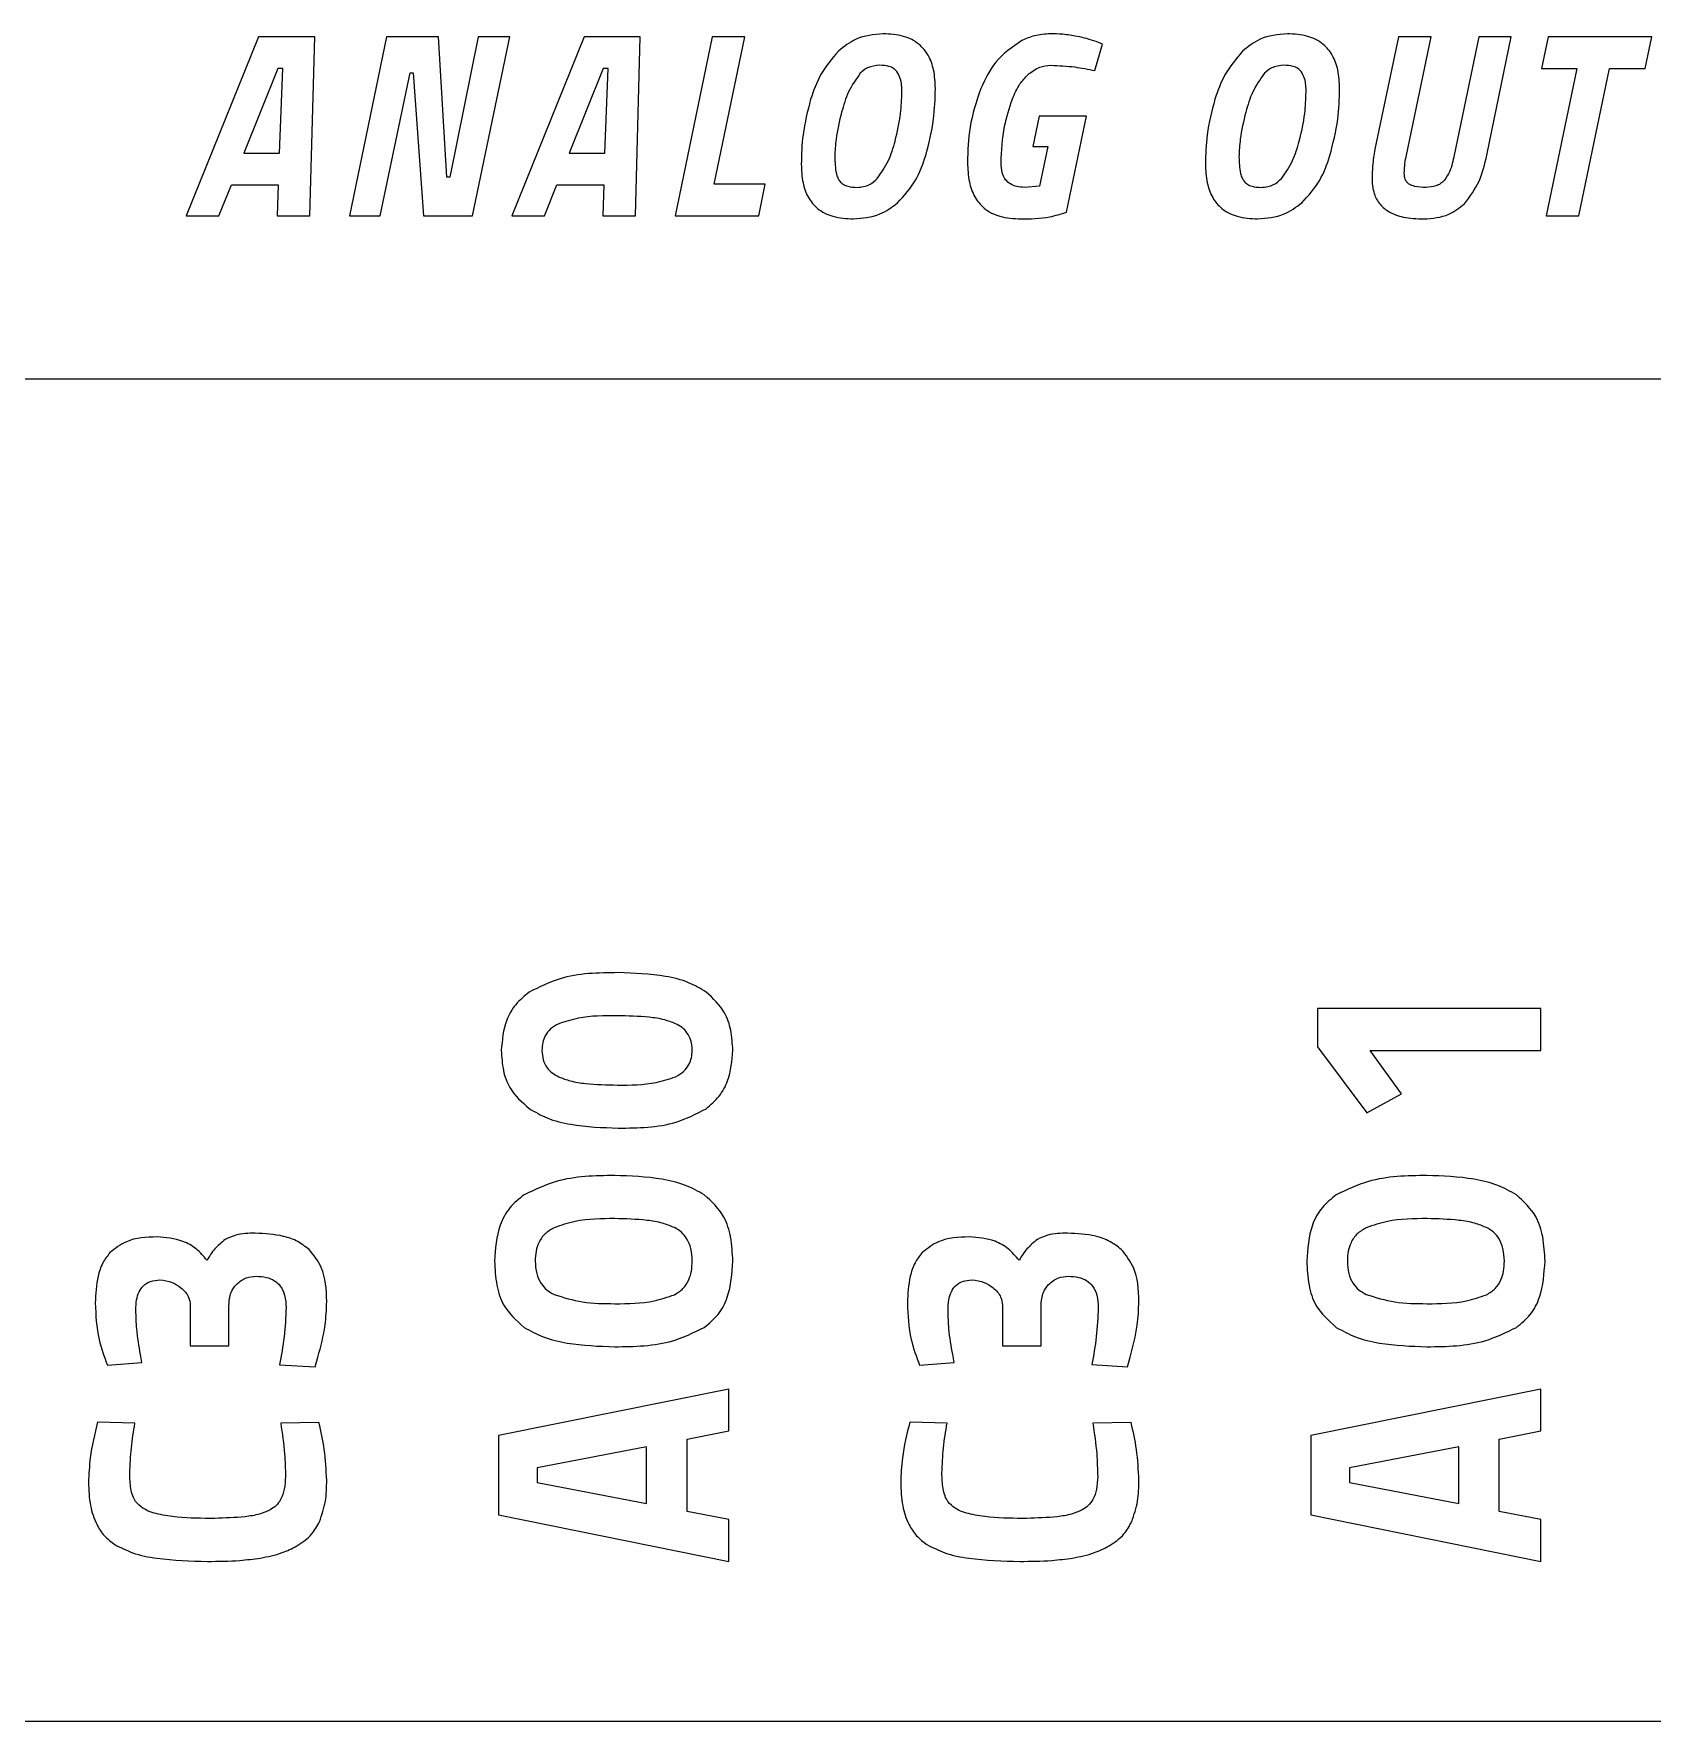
# Model space of a CAD drawing. Header units: millimetres. Extents: x 32696 to 36207, y 16706 to 17911.
# Drawn here: x 34759.03 to 34794.91, y 17439.39 to 17476.81 of the extents above; entities that cross this region are included whole.
import ezdxf

# ---------------------------------------------------------------- set-up
doc = ezdxf.new("R2010")
doc.units = ezdxf.units.MM
doc.header["$LTSCALE"] = 0.1
doc.layers.get('0').update_dxf_attribs({"lineweight": 20})

# ---------------------------------------------------------------- blocks, each defined once
blk = doc.blocks.new('CLP-XP352')
at = {"lineweight": 9}
for p, q in [((35027.572, 17364.622), (35026.893, 17362.943)), ((35028.099, 17364.622), (35027.572, 17364.622)), ((35028.053, 17362.943), (35028.099, 17364.622)), ((35028.773, 17364.622), (35028.425, 17362.943)), ((35029.258, 17364.622), (35028.773, 17364.622)), ((35029.338, 17363.306), (35029.258, 17364.622)), ((35029.633, 17364.622), (35029.365, 17363.306)), ((35029.58, 17362.943), (35029.928, 17364.622)), ((35029.928, 17364.622), (35029.633, 17364.622)), ((35030.626, 17364.622), (35029.948, 17362.943)), ((35031.153, 17364.622), (35030.626, 17364.622)), ((35031.107, 17362.943), (35031.153, 17364.622)), ((35031.827, 17364.622), (35031.479, 17362.943)), ((35032.133, 17364.622), (35031.827, 17364.622)), ((35031.847, 17363.24), (35032.133, 17364.622)), ((35035.418, 17364.306), (35035.489, 17364.553)), ((35035.489, 17364.553), (35035.429, 17364.578)), ((35038.266, 17364.622), (35038.046, 17363.568)), ((35038.572, 17364.622), (35038.266, 17364.622)), ((35038.341, 17363.514), (35038.572, 17364.622)), ((35039.019, 17364.622), (35038.789, 17363.514)), ((35039.325, 17364.622), (35039.019, 17364.622)), ((35039.095, 17363.514), (35039.325, 17364.622)), ((35039.671, 17364.622), (35039.609, 17364.326)), ((35040.642, 17364.622), (35039.671, 17364.622)), ((35040.58, 17364.326), (35040.642, 17364.622)), ((35027.751, 17364.326), (35027.432, 17363.531)), ((35027.798, 17364.326), (35027.751, 17364.326)), ((35027.767, 17363.531), (35027.798, 17364.326)), ((35030.805, 17364.326), (35030.486, 17363.531)), ((35030.852, 17364.326), (35030.805, 17364.326)), ((35030.821, 17363.531), (35030.852, 17364.326)), ((35039.609, 17364.326), (35039.939, 17364.326)), ((35039.939, 17364.326), (35039.653, 17362.943)), ((35039.959, 17362.943), (35040.245, 17364.326)), ((35040.245, 17364.326), (35040.58, 17364.326)), ((35028.713, 17362.943), (35028.995, 17364.284)), ((35028.995, 17364.284), (35029.021, 17364.284)), ((35029.021, 17364.284), (35029.119, 17362.943)), ((35034.895, 17363.877), (35034.835, 17363.595)), ((35035.34, 17363.877), (35034.895, 17363.877)), ((35035.152, 17362.978), (35035.34, 17363.877)), ((35027.432, 17363.531), (35027.767, 17363.531)), ((35030.486, 17363.531), (35030.821, 17363.531)), ((35034.835, 17363.595), (35034.977, 17363.595)), ((35034.977, 17363.595), (35034.899, 17363.222)), ((35027.199, 17362.943), (35027.317, 17363.235)), ((35027.317, 17363.235), (35027.756, 17363.235)), ((35027.756, 17363.235), (35027.747, 17362.943)), ((35029.365, 17363.306), (35029.338, 17363.306)), ((35030.253, 17362.943), (35030.371, 17363.235)), ((35030.371, 17363.235), (35030.81, 17363.235)), ((35030.81, 17363.235), (35030.801, 17362.943)), ((35032.324, 17363.24), (35031.847, 17363.24)), ((35032.264, 17362.943), (35032.324, 17363.24)), ((35034.899, 17363.222), (35034.759, 17363.21)), ((35026.893, 17362.943), (35027.199, 17362.943)), ((35027.747, 17362.943), (35028.053, 17362.943)), ((35028.425, 17362.943), (35028.713, 17362.943)), ((35029.119, 17362.943), (35029.58, 17362.943)), ((35029.948, 17362.943), (35030.253, 17362.943)), ((35030.801, 17362.943), (35031.107, 17362.943)), ((35031.479, 17362.943), (35032.264, 17362.943)), ((35039.653, 17362.943), (35039.959, 17362.943)), ((35017.594, 17361.414), (35054.284, 17361.414)), ((35039.603, 17355.504), (35037.507, 17355.504)), ((35037.507, 17355.504), (35037.507, 17355.145)), ((35039.603, 17355.11), (35039.603, 17355.504)), ((35037.507, 17355.145), (35037.968, 17354.523)), ((35038.295, 17354.703), (35038.002, 17355.11)), ((35038.002, 17355.11), (35039.603, 17355.11)), ((35037.968, 17354.523), (35038.295, 17354.703)), ((35026.931, 17352.716), (35026.931, 17352.337)), ((35027.293, 17352.337), (35027.293, 17352.716)), ((35034.551, 17352.716), (35034.551, 17352.337)), ((35034.913, 17352.337), (35034.913, 17352.716)), ((35026.931, 17352.337), (35027.293, 17352.337)), ((35034.551, 17352.337), (35034.913, 17352.337)), ((35026.153, 17352.155), (35026.477, 17352.18)), ((35026.477, 17352.18), (35026.464, 17352.255)), ((35027.769, 17352.16), (35028.103, 17352.141)), ((35028.103, 17352.141), (35028.128, 17352.232)), ((35033.773, 17352.155), (35034.097, 17352.181)), ((35034.097, 17352.181), (35034.084, 17352.255)), ((35035.389, 17352.161), (35035.723, 17352.141)), ((35035.723, 17352.141), (35035.748, 17352.232)), ((35031.983, 17351.932), (35029.824, 17351.496)), ((35031.983, 17351.539), (35031.983, 17351.932)), ((35039.603, 17351.932), (35037.444, 17351.496)), ((35039.603, 17351.539), (35039.603, 17351.932)), ((35026.411, 17351.61), (35026.061, 17351.622)), ((35028.138, 17351.619), (35027.779, 17351.61)), ((35029.824, 17351.496), (35029.824, 17350.75)), ((35031.592, 17351.462), (35031.983, 17351.539)), ((35034.031, 17351.611), (35033.681, 17351.622)), ((35035.758, 17351.619), (35035.399, 17351.611)), ((35037.444, 17351.496), (35037.444, 17350.75)), ((35039.212, 17351.462), (35039.603, 17351.539)), ((35031.211, 17351.388), (35030.186, 17351.191)), ((35031.211, 17350.858), (35031.211, 17351.388)), ((35031.592, 17350.784), (35031.592, 17351.462)), ((35038.831, 17351.388), (35037.806, 17351.191)), ((35038.831, 17350.858), (35038.831, 17351.388)), ((35039.212, 17350.784), (35039.212, 17351.462)), ((35030.186, 17351.191), (35030.186, 17351.055)), ((35037.806, 17351.191), (35037.806, 17351.055)), ((35030.186, 17351.055), (35031.211, 17350.858)), ((35037.806, 17351.055), (35038.831, 17350.858)), ((35029.824, 17350.75), (35031.983, 17350.314)), ((35031.983, 17350.707), (35031.592, 17350.784)), ((35031.983, 17350.314), (35031.983, 17350.707)), ((35037.444, 17350.75), (35039.603, 17350.314)), ((35039.603, 17350.707), (35039.212, 17350.784)), ((35039.603, 17350.314), (35039.603, 17350.707)), ((35018.594, 17348.814), (35055.284, 17348.814))]:
    blk.add_line(p, q, dxfattribs=at)
for points, knots in [([(35033.432, 17364.652), (35033.343, 17364.644), (35033.186, 17364.629), (35033.064, 17364.531), (35033.011, 17364.488)], [0, 0, 0, 0, 0.5654531, 1, 1, 1, 1]), ([(35033.922, 17364.138), (35033.919, 17364.197), (35033.914, 17364.304), (35033.863, 17364.45), (35033.767, 17364.567), (35033.616, 17364.642), (35033.497, 17364.648), (35033.432, 17364.652)], [0, 0, 0, 0, 0.215377, 0.396918, 0.561128, 0.761501, 1, 1, 1, 1]), ([(35035.001, 17364.652), (35034.95, 17364.648), (35034.857, 17364.642), (35034.771, 17364.605), (35034.733, 17364.588)], [0, 0, 0, 0, 0.5481164, 1, 1, 1, 1]), ([(35035.251, 17364.627), (35035.206, 17364.635), (35035.124, 17364.65), (35035.039, 17364.651), (35035.001, 17364.652)], [0, 0, 0, 0, 0.542802, 1, 1, 1, 1]), ([(35037.224, 17364.652), (35037.135, 17364.644), (35036.978, 17364.629), (35036.856, 17364.531), (35036.803, 17364.488)], [0, 0, 0, 0, 0.5654531, 1, 1, 1, 1]), ([(35037.714, 17364.138), (35037.711, 17364.197), (35037.707, 17364.304), (35037.655, 17364.45), (35037.56, 17364.567), (35037.408, 17364.642), (35037.289, 17364.648), (35037.224, 17364.652)], [0, 0, 0, 0, 0.2153768, 0.3969175, 0.5611277, 0.7615012, 1, 1, 1, 1]), ([(35033.011, 17364.488), (35032.95, 17364.417), (35032.836, 17364.282), (35032.778, 17364.116), (35032.751, 17364.037)], [0, 0, 0, 0, 0.528747, 1, 1, 1, 1]), ([(35034.733, 17364.588), (35034.644, 17364.527), (35034.474, 17364.411), (35034.388, 17364.226), (35034.347, 17364.138)], [0, 0, 0, 0, 0.52644, 1, 1, 1, 1]), ([(35035.429, 17364.578), (35035.4, 17364.588), (35035.342, 17364.608), (35035.282, 17364.621), (35035.251, 17364.627)], [0, 0, 0, 0, 0.491386, 1, 1, 1, 1]), ([(35036.803, 17364.488), (35036.743, 17364.417), (35036.628, 17364.282), (35036.571, 17364.116), (35036.544, 17364.037)], [0, 0, 0, 0, 0.528747, 1, 1, 1, 1]), ([(35033.399, 17364.356), (35033.359, 17364.352), (35033.289, 17364.347), (35033.238, 17364.301), (35033.217, 17364.282)], [0, 0, 0, 0, 0.577654, 1, 1, 1, 1]), ([(35033.56, 17364.298), (35033.55, 17364.308), (35033.529, 17364.329), (35033.473, 17364.352), (35033.428, 17364.354), (35033.399, 17364.356)], [0, 0, 0, 0, 0.237408, 0.498343, 1, 1, 1, 1]), ([(35034.789, 17364.268), (35034.825, 17364.296), (35034.889, 17364.346), (35034.969, 17364.353), (35035.003, 17364.356)], [0, 0, 0, 0, 0.567655, 1, 1, 1, 1]), ([(35035.003, 17364.356), (35035.079, 17364.353), (35035.218, 17364.347), (35035.355, 17364.319), (35035.418, 17364.306)], [0, 0, 0, 0, 0.5420876, 1, 1, 1, 1]), ([(35037.191, 17364.356), (35037.151, 17364.352), (35037.082, 17364.347), (35037.031, 17364.301), (35037.009, 17364.282)], [0, 0, 0, 0, 0.577654, 1, 1, 1, 1]), ([(35037.353, 17364.298), (35037.343, 17364.308), (35037.322, 17364.329), (35037.266, 17364.352), (35037.221, 17364.354), (35037.191, 17364.356)], [0, 0, 0, 0, 0.237408, 0.498343, 1, 1, 1, 1]), ([(35033.217, 17364.282), (35033.177, 17364.225), (35033.097, 17364.113), (35033.06, 17363.981), (35033.042, 17363.915)], [0, 0, 0, 0, 0.5040062, 1, 1, 1, 1]), ([(35033.607, 17364.104), (35033.606, 17364.148), (35033.606, 17364.217), (35033.572, 17364.276), (35033.56, 17364.298)], [0, 0, 0, 0, 0.636266, 1, 1, 1, 1]), ([(35034.644, 17364.04), (35034.665, 17364.089), (35034.7, 17364.173), (35034.763, 17364.24), (35034.789, 17364.268)], [0, 0, 0, 0, 0.578567, 1, 1, 1, 1]), ([(35037.009, 17364.282), (35036.969, 17364.225), (35036.889, 17364.113), (35036.852, 17363.981), (35036.834, 17363.915)], [0, 0, 0, 0, 0.504006, 1, 1, 1, 1]), ([(35037.399, 17364.104), (35037.399, 17364.148), (35037.398, 17364.217), (35037.365, 17364.276), (35037.353, 17364.298)], [0, 0, 0, 0, 0.636266, 1, 1, 1, 1]), ([(35032.751, 17364.037), (35032.723, 17363.927), (35032.671, 17363.727), (35032.665, 17363.52), (35032.663, 17363.427)], [0, 0, 0, 0, 0.550154, 1, 1, 1, 1]), ([(35033.544, 17363.645), (35033.564, 17363.731), (35033.6, 17363.882), (35033.605, 17364.037), (35033.607, 17364.104)], [0, 0, 0, 0, 0.569488, 1, 1, 1, 1]), ([(35033.831, 17363.508), (35033.86, 17363.621), (35033.913, 17363.828), (35033.919, 17364.042), (35033.922, 17364.138)], [0, 0, 0, 0, 0.547165, 1, 1, 1, 1]), ([(35034.347, 17364.138), (35034.307, 17364.018), (35034.232, 17363.792), (35034.226, 17363.554), (35034.223, 17363.442)], [0, 0, 0, 0, 0.531678, 1, 1, 1, 1]), ([(35034.538, 17363.44), (35034.543, 17363.555), (35034.553, 17363.76), (35034.616, 17363.955), (35034.644, 17364.04)], [0, 0, 0, 0, 0.5647998, 1, 1, 1, 1]), ([(35036.544, 17364.037), (35036.515, 17363.927), (35036.463, 17363.727), (35036.458, 17363.52), (35036.455, 17363.427)], [0, 0, 0, 0, 0.550154, 1, 1, 1, 1]), ([(35037.336, 17363.645), (35037.356, 17363.731), (35037.392, 17363.882), (35037.397, 17364.037), (35037.399, 17364.104)], [0, 0, 0, 0, 0.5694878, 1, 1, 1, 1]), ([(35037.623, 17363.508), (35037.652, 17363.621), (35037.706, 17363.828), (35037.711, 17364.042), (35037.714, 17364.138)], [0, 0, 0, 0, 0.547165, 1, 1, 1, 1]), ([(35033.042, 17363.915), (35033.021, 17363.831), (35032.987, 17363.694), (35032.98, 17363.553), (35032.977, 17363.498)], [0, 0, 0, 0, 0.607932, 1, 1, 1, 1]), ([(35036.834, 17363.915), (35036.813, 17363.831), (35036.78, 17363.694), (35036.772, 17363.553), (35036.77, 17363.498)], [0, 0, 0, 0, 0.607932, 1, 1, 1, 1]), ([(35033.376, 17363.294), (35033.414, 17363.348), (35033.49, 17363.456), (35033.526, 17363.582), (35033.544, 17363.645)], [0, 0, 0, 0, 0.503318, 1, 1, 1, 1]), ([(35037.169, 17363.294), (35037.207, 17363.348), (35037.282, 17363.456), (35037.318, 17363.582), (35037.336, 17363.645)], [0, 0, 0, 0, 0.5033182, 1, 1, 1, 1]), ([(35038.046, 17363.568), (35038.037, 17363.516), (35038.021, 17363.425), (35038.019, 17363.333), (35038.018, 17363.294)], [0, 0, 0, 0, 0.5777, 1, 1, 1, 1]), ([(35032.663, 17363.427), (35032.665, 17363.369), (35032.67, 17363.261), (35032.721, 17363.115), (35032.817, 17362.999), (35032.968, 17362.924), (35033.088, 17362.917), (35033.153, 17362.914)], [0, 0, 0, 0, 0.215344, 0.396871, 0.561084, 0.761475, 1, 1, 1, 1]), ([(35032.977, 17363.498), (35032.979, 17363.445), (35032.981, 17363.377), (35033.003, 17363.301), (35033.018, 17363.278), (35033.025, 17363.268)], [0, 0, 0, 0, 0.661361, 0.847683, 1, 1, 1, 1]), ([(35033.566, 17363.064), (35033.628, 17363.132), (35033.746, 17363.262), (35033.803, 17363.428), (35033.831, 17363.508)], [0, 0, 0, 0, 0.521748, 1, 1, 1, 1]), ([(35034.223, 17363.442), (35034.226, 17363.382), (35034.23, 17363.271), (35034.283, 17363.121), (35034.38, 17363.001), (35034.534, 17362.924), (35034.656, 17362.917), (35034.722, 17362.914)], [0, 0, 0, 0, 0.216454, 0.398686, 0.5630239, 0.7627578, 1, 1, 1, 1]), ([(35034.759, 17363.21), (35034.734, 17363.211), (35034.687, 17363.213), (35034.624, 17363.238), (35034.574, 17363.283), (35034.542, 17363.354), (35034.539, 17363.409), (35034.538, 17363.44)], [0, 0, 0, 0, 0.206879, 0.382986, 0.546278, 0.751742, 1, 1, 1, 1]), ([(35036.455, 17363.427), (35036.458, 17363.369), (35036.462, 17363.261), (35036.514, 17363.115), (35036.609, 17362.999), (35036.761, 17362.924), (35036.88, 17362.917), (35036.945, 17362.914)], [0, 0, 0, 0, 0.215344, 0.396871, 0.561084, 0.761475, 1, 1, 1, 1]), ([(35036.77, 17363.498), (35036.771, 17363.445), (35036.773, 17363.377), (35036.796, 17363.301), (35036.811, 17363.278), (35036.817, 17363.268)], [0, 0, 0, 0, 0.661361, 0.847683, 1, 1, 1, 1]), ([(35037.358, 17363.064), (35037.42, 17363.132), (35037.539, 17363.262), (35037.596, 17363.428), (35037.623, 17363.508)], [0, 0, 0, 0, 0.521748, 1, 1, 1, 1]), ([(35038.321, 17363.345), (35038.322, 17363.375), (35038.325, 17363.432), (35038.336, 17363.487), (35038.341, 17363.514)], [0, 0, 0, 0, 0.530038, 1, 1, 1, 1]), ([(35038.789, 17363.514), (35038.778, 17363.46), (35038.761, 17363.376), (35038.715, 17363.304), (35038.698, 17363.278)], [0, 0, 0, 0, 0.640304, 1, 1, 1, 1]), ([(35038.885, 17363.056), (35038.936, 17363.124), (35039.039, 17363.262), (35039.076, 17363.43), (35039.095, 17363.514)], [0, 0, 0, 0, 0.498983, 1, 1, 1, 1]), ([(35033.025, 17363.268), (35033.035, 17363.258), (35033.056, 17363.237), (35033.112, 17363.214), (35033.157, 17363.212), (35033.187, 17363.21)], [0, 0, 0, 0, 0.239428, 0.501145, 1, 1, 1, 1]), ([(35033.187, 17363.21), (35033.228, 17363.214), (35033.3, 17363.222), (35033.353, 17363.272), (35033.376, 17363.294)], [0, 0, 0, 0, 0.558826, 1, 1, 1, 1]), ([(35036.817, 17363.268), (35036.827, 17363.258), (35036.849, 17363.237), (35036.905, 17363.214), (35036.95, 17363.212), (35036.979, 17363.21)], [0, 0, 0, 0, 0.2394276, 0.5011452, 1, 1, 1, 1]), ([(35036.979, 17363.21), (35037.02, 17363.214), (35037.092, 17363.222), (35037.145, 17363.272), (35037.169, 17363.294)], [0, 0, 0, 0, 0.558826, 1, 1, 1, 1]), ([(35038.018, 17363.294), (35038.02, 17363.25), (35038.025, 17363.169), (35038.079, 17363.058), (35038.176, 17362.973), (35038.323, 17362.921), (35038.437, 17362.916), (35038.501, 17362.914)], [0, 0, 0, 0, 0.185462, 0.348349, 0.510112, 0.728386, 1, 1, 1, 1]), ([(35038.367, 17363.24), (35038.359, 17363.246), (35038.343, 17363.259), (35038.324, 17363.295), (35038.322, 17363.325), (35038.321, 17363.345)], [0, 0, 0, 0, 0.2502429, 0.5112742, 1, 1, 1, 1]), ([(35038.526, 17363.21), (35038.49, 17363.21), (35038.435, 17363.21), (35038.384, 17363.232), (35038.367, 17363.24)], [0, 0, 0, 0, 0.651625, 1, 1, 1, 1]), ([(35038.698, 17363.278), (35038.686, 17363.266), (35038.663, 17363.243), (35038.604, 17363.215), (35038.557, 17363.212), (35038.526, 17363.21)], [0, 0, 0, 0, 0.258421, 0.524481, 1, 1, 1, 1]), ([(35033.153, 17362.914), (35033.238, 17362.921), (35033.39, 17362.935), (35033.513, 17363.025), (35033.566, 17363.064)], [0, 0, 0, 0, 0.563373, 1, 1, 1, 1]), ([(35036.945, 17362.914), (35037.031, 17362.921), (35037.183, 17362.935), (35037.305, 17363.025), (35037.358, 17363.064)], [0, 0, 0, 0, 0.563373, 1, 1, 1, 1]), ([(35038.501, 17362.914), (35038.584, 17362.92), (35038.727, 17362.93), (35038.838, 17363.019), (35038.885, 17363.056)], [0, 0, 0, 0, 0.58026, 1, 1, 1, 1]), ([(35034.722, 17362.914), (35034.813, 17362.915), (35034.96, 17362.917), (35035.1, 17362.961), (35035.152, 17362.978)], [0, 0, 0, 0, 0.625539, 1, 1, 1, 1]), ([(35030.946, 17355.84), (35030.759, 17355.838), (35030.465, 17355.835), (35030.205, 17355.704), (35030.109, 17355.656)], [0, 0, 0, 0, 0.634411, 1, 1, 1, 1]), ([(35031.772, 17355.658), (35031.718, 17355.689), (35031.599, 17355.76), (35031.318, 17355.827), (35031.094, 17355.835), (35030.946, 17355.84)], [0, 0, 0, 0, 0.21843, 0.480404, 1, 1, 1, 1]), ([(35030.109, 17355.656), (35030.065, 17355.62), (35029.977, 17355.547), (35029.87, 17355.361), (35029.857, 17355.207), (35029.849, 17355.11)], [0, 0, 0, 0, 0.273086, 0.540326, 1, 1, 1, 1]), ([(35032.021, 17355.11), (35032.017, 17355.174), (35032.011, 17355.295), (35031.942, 17355.497), (35031.836, 17355.597), (35031.772, 17355.658)], [0, 0, 0, 0, 0.306715, 0.582458, 1, 1, 1, 1]), ([(35030.387, 17355.361), (35030.361, 17355.346), (35030.31, 17355.318), (35030.26, 17355.253), (35030.234, 17355.183), (35030.231, 17355.136), (35030.23, 17355.112)], [0, 0, 0, 0, 0.289377, 0.5547521, 0.7675507, 1, 1, 1, 1]), ([(35030.937, 17355.435), (35030.813, 17355.436), (35030.626, 17355.436), (35030.448, 17355.38), (35030.387, 17355.361)], [0, 0, 0, 0, 0.657618, 1, 1, 1, 1]), ([(35031.484, 17355.361), (35031.449, 17355.374), (35031.369, 17355.404), (35031.184, 17355.43), (35031.036, 17355.433), (35030.937, 17355.435)], [0, 0, 0, 0, 0.200587, 0.460973, 1, 1, 1, 1]), ([(35031.64, 17355.113), (35031.638, 17355.144), (35031.634, 17355.202), (35031.597, 17355.274), (35031.546, 17355.328), (35031.505, 17355.35), (35031.484, 17355.361)], [0, 0, 0, 0, 0.291442, 0.557377, 0.769382, 1, 1, 1, 1]), ([(35029.849, 17355.11), (35029.853, 17355.047), (35029.859, 17354.926), (35029.932, 17354.724), (35030.042, 17354.625), (35030.109, 17354.565)], [0, 0, 0, 0, 0.302607, 0.576892, 1, 1, 1, 1]), ([(35030.23, 17355.112), (35030.232, 17355.081), (35030.236, 17355.023), (35030.273, 17354.949), (35030.326, 17354.895), (35030.367, 17354.873), (35030.389, 17354.861)], [0, 0, 0, 0, 0.290076, 0.555669, 0.768214, 1, 1, 1, 1]), ([(35031.484, 17354.862), (35031.511, 17354.878), (35031.561, 17354.907), (35031.61, 17354.972), (35031.636, 17355.043), (35031.639, 17355.089), (35031.64, 17355.113)], [0, 0, 0, 0, 0.289854, 0.555927, 0.768657, 1, 1, 1, 1]), ([(35031.772, 17354.563), (35031.814, 17354.6), (35031.899, 17354.673), (35032.001, 17354.86), (35032.013, 17355.013), (35032.021, 17355.11)], [0, 0, 0, 0, 0.268365, 0.534951, 1, 1, 1, 1]), ([(35030.389, 17354.861), (35030.424, 17354.848), (35030.505, 17354.817), (35030.69, 17354.791), (35030.838, 17354.788), (35030.938, 17354.785)], [0, 0, 0, 0, 0.202847, 0.463702, 1, 1, 1, 1]), ([(35030.938, 17354.785), (35031.061, 17354.785), (35031.247, 17354.784), (35031.424, 17354.843), (35031.484, 17354.862)], [0, 0, 0, 0, 0.657466, 1, 1, 1, 1]), ([(35030.109, 17354.565), (35030.165, 17354.533), (35030.287, 17354.462), (35030.572, 17354.394), (35030.797, 17354.386), (35030.946, 17354.381)], [0, 0, 0, 0, 0.221512, 0.484403, 1, 1, 1, 1]), ([(35030.946, 17354.381), (35031.132, 17354.382), (35031.422, 17354.385), (35031.679, 17354.516), (35031.772, 17354.563)], [0, 0, 0, 0, 0.638429, 1, 1, 1, 1]), ([(35030.913, 17353.936), (35030.726, 17353.933), (35030.429, 17353.929), (35030.162, 17353.802), (35030.063, 17353.755)], [0, 0, 0, 0, 0.628249, 1, 1, 1, 1]), ([(35031.753, 17353.755), (35031.696, 17353.787), (35031.571, 17353.855), (35031.286, 17353.923), (35031.061, 17353.931), (35030.913, 17353.936)], [0, 0, 0, 0, 0.223856, 0.487501, 1, 1, 1, 1]), ([(35038.533, 17353.936), (35038.346, 17353.933), (35038.049, 17353.929), (35037.782, 17353.802), (35037.683, 17353.755)], [0, 0, 0, 0, 0.628249, 1, 1, 1, 1]), ([(35039.373, 17353.755), (35039.316, 17353.787), (35039.191, 17353.855), (35038.906, 17353.923), (35038.681, 17353.931), (35038.533, 17353.936)], [0, 0, 0, 0, 0.223856, 0.487501, 1, 1, 1, 1]), ([(35030.063, 17353.755), (35030.016, 17353.717), (35029.919, 17353.641), (35029.805, 17353.425), (35029.793, 17353.248), (35029.786, 17353.132)], [0, 0, 0, 0, 0.25499, 0.517227, 1, 1, 1, 1]), ([(35032.021, 17353.132), (35032.017, 17353.208), (35032.01, 17353.349), (35031.941, 17353.58), (35031.822, 17353.691), (35031.753, 17353.755)], [0, 0, 0, 0, 0.323957, 0.603231, 1, 1, 1, 1]), ([(35037.683, 17353.755), (35037.636, 17353.717), (35037.539, 17353.641), (35037.425, 17353.425), (35037.413, 17353.248), (35037.406, 17353.132)], [0, 0, 0, 0, 0.25499, 0.517227, 1, 1, 1, 1]), ([(35039.641, 17353.132), (35039.637, 17353.208), (35039.63, 17353.349), (35039.561, 17353.58), (35039.442, 17353.691), (35039.373, 17353.755)], [0, 0, 0, 0, 0.323957, 0.603231, 1, 1, 1, 1]), ([(35027.541, 17353.395), (35027.478, 17353.394), (35027.379, 17353.393), (35027.291, 17353.351), (35027.258, 17353.336)], [0, 0, 0, 0, 0.6348708, 1, 1, 1, 1]), ([(35028.046, 17353.242), (35028.011, 17353.268), (35027.939, 17353.324), (35027.767, 17353.383), (35027.63, 17353.39), (35027.541, 17353.395)], [0, 0, 0, 0, 0.239816, 0.504394, 1, 1, 1, 1]), ([(35030.344, 17353.446), (35030.314, 17353.428), (35030.255, 17353.394), (35030.199, 17353.312), (35030.171, 17353.223), (35030.168, 17353.164), (35030.167, 17353.132)], [0, 0, 0, 0, 0.272735, 0.534454, 0.7539747, 1, 1, 1, 1]), ([(35030.914, 17353.531), (35030.789, 17353.531), (35030.594, 17353.53), (35030.41, 17353.468), (35030.344, 17353.446)], [0, 0, 0, 0, 0.6435384, 1, 1, 1, 1]), ([(35031.473, 17353.447), (35031.436, 17353.462), (35031.354, 17353.495), (35031.165, 17353.525), (35031.015, 17353.529), (35030.914, 17353.531)], [0, 0, 0, 0, 0.207649, 0.469347, 1, 1, 1, 1]), ([(35031.64, 17353.132), (35031.638, 17353.172), (35031.634, 17353.246), (35031.596, 17353.34), (35031.541, 17353.407), (35031.496, 17353.434), (35031.473, 17353.447)], [0, 0, 0, 0, 0.315057, 0.587753, 0.790535, 1, 1, 1, 1]), ([(35035.161, 17353.395), (35035.098, 17353.394), (35034.999, 17353.393), (35034.911, 17353.351), (35034.878, 17353.336)], [0, 0, 0, 0, 0.6348708, 1, 1, 1, 1]), ([(35035.666, 17353.242), (35035.631, 17353.269), (35035.559, 17353.324), (35035.387, 17353.384), (35035.25, 17353.39), (35035.161, 17353.395)], [0, 0, 0, 0, 0.239816, 0.504394, 1, 1, 1, 1]), ([(35037.964, 17353.446), (35037.934, 17353.428), (35037.875, 17353.394), (35037.819, 17353.312), (35037.791, 17353.223), (35037.788, 17353.164), (35037.787, 17353.132)], [0, 0, 0, 0, 0.272735, 0.534454, 0.753975, 1, 1, 1, 1]), ([(35038.534, 17353.531), (35038.409, 17353.531), (35038.214, 17353.53), (35038.03, 17353.468), (35037.964, 17353.446)], [0, 0, 0, 0, 0.6435384, 1, 1, 1, 1]), ([(35039.093, 17353.447), (35039.056, 17353.462), (35038.974, 17353.495), (35038.785, 17353.525), (35038.635, 17353.529), (35038.534, 17353.531)], [0, 0, 0, 0, 0.207649, 0.469347, 1, 1, 1, 1]), ([(35039.26, 17353.132), (35039.258, 17353.172), (35039.254, 17353.246), (35039.216, 17353.34), (35039.161, 17353.407), (35039.116, 17353.434), (35039.093, 17353.447)], [0, 0, 0, 0, 0.3150573, 0.5877531, 0.7905346, 1, 1, 1, 1]), ([(35026.62, 17353.36), (35026.519, 17353.357), (35026.355, 17353.351), (35026.227, 17353.251), (35026.177, 17353.212)], [0, 0, 0, 0, 0.61349, 1, 1, 1, 1]), ([(35027.087, 17353.141), (35027.055, 17353.178), (35026.992, 17353.252), (35026.833, 17353.342), (35026.702, 17353.353), (35026.62, 17353.36)], [0, 0, 0, 0, 0.274736, 0.542873, 1, 1, 1, 1]), ([(35027.258, 17353.336), (35027.224, 17353.308), (35027.156, 17353.252), (35027.11, 17353.177), (35027.087, 17353.141)], [0, 0, 0, 0, 0.508132, 1, 1, 1, 1]), ([(35028.211, 17352.753), (35028.207, 17352.865), (35028.2, 17353.047), (35028.089, 17353.188), (35028.046, 17353.242)], [0, 0, 0, 0, 0.612928, 1, 1, 1, 1]), ([(35034.24, 17353.36), (35034.139, 17353.357), (35033.975, 17353.351), (35033.847, 17353.251), (35033.797, 17353.212)], [0, 0, 0, 0, 0.6134902, 1, 1, 1, 1]), ([(35034.707, 17353.141), (35034.675, 17353.178), (35034.612, 17353.252), (35034.453, 17353.343), (35034.322, 17353.354), (35034.24, 17353.36)], [0, 0, 0, 0, 0.274736, 0.542873, 1, 1, 1, 1]), ([(35034.878, 17353.336), (35034.844, 17353.308), (35034.776, 17353.252), (35034.73, 17353.178), (35034.707, 17353.141)], [0, 0, 0, 0, 0.508132, 1, 1, 1, 1]), ([(35035.831, 17352.753), (35035.827, 17352.865), (35035.82, 17353.047), (35035.709, 17353.188), (35035.666, 17353.242)], [0, 0, 0, 0, 0.612928, 1, 1, 1, 1]), ([(35026.177, 17353.212), (35026.153, 17353.181), (35026.102, 17353.115), (35026.049, 17352.953), (35026.043, 17352.825), (35026.039, 17352.74)], [0, 0, 0, 0, 0.233987, 0.497269, 1, 1, 1, 1]), ([(35029.786, 17353.132), (35029.789, 17353.057), (35029.796, 17352.915), (35029.869, 17352.683), (35029.991, 17352.574), (35030.063, 17352.51)], [0, 0, 0, 0, 0.321741, 0.600033, 1, 1, 1, 1]), ([(35030.167, 17353.132), (35030.169, 17353.093), (35030.173, 17353.019), (35030.214, 17352.926), (35030.273, 17352.859), (35030.32, 17352.832), (35030.344, 17352.819)], [0, 0, 0, 0, 0.307646, 0.577789, 0.783357, 1, 1, 1, 1]), ([(35031.473, 17352.817), (35031.502, 17352.835), (35031.558, 17352.87), (35031.61, 17352.952), (35031.636, 17353.041), (35031.638, 17353.101), (35031.64, 17353.132)], [0, 0, 0, 0, 0.264295, 0.524786, 0.747791, 1, 1, 1, 1]), ([(35031.753, 17352.51), (35031.799, 17352.548), (35031.893, 17352.625), (35032.002, 17352.84), (35032.013, 17353.017), (35032.021, 17353.132)], [0, 0, 0, 0, 0.252057, 0.51409, 1, 1, 1, 1]), ([(35033.797, 17353.212), (35033.773, 17353.181), (35033.722, 17353.115), (35033.669, 17352.953), (35033.663, 17352.825), (35033.659, 17352.741)], [0, 0, 0, 0, 0.233987, 0.497269, 1, 1, 1, 1]), ([(35037.406, 17353.132), (35037.409, 17353.057), (35037.416, 17352.915), (35037.489, 17352.683), (35037.611, 17352.574), (35037.683, 17352.51)], [0, 0, 0, 0, 0.321741, 0.600033, 1, 1, 1, 1]), ([(35037.787, 17353.132), (35037.789, 17353.093), (35037.793, 17353.019), (35037.834, 17352.926), (35037.893, 17352.859), (35037.94, 17352.832), (35037.964, 17352.819)], [0, 0, 0, 0, 0.307646, 0.577789, 0.783357, 1, 1, 1, 1]), ([(35039.093, 17352.817), (35039.122, 17352.835), (35039.178, 17352.87), (35039.23, 17352.952), (35039.256, 17353.041), (35039.258, 17353.101), (35039.26, 17353.132)], [0, 0, 0, 0, 0.264295, 0.524786, 0.747791, 1, 1, 1, 1]), ([(35039.373, 17352.51), (35039.419, 17352.548), (35039.513, 17352.625), (35039.622, 17352.84), (35039.633, 17353.017), (35039.641, 17353.132)], [0, 0, 0, 0, 0.252057, 0.51409, 1, 1, 1, 1]), ([(35026.42, 17352.673), (35026.421, 17352.705), (35026.423, 17352.764), (35026.446, 17352.843), (35026.489, 17352.907), (35026.559, 17352.95), (35026.615, 17352.954), (35026.646, 17352.956)], [0, 0, 0, 0, 0.233015, 0.426155, 0.592877, 0.782763, 1, 1, 1, 1]), ([(35026.646, 17352.956), (35026.685, 17352.952), (35026.757, 17352.944), (35026.816, 17352.902), (35026.842, 17352.883)], [0, 0, 0, 0, 0.5498403, 1, 1, 1, 1]), ([(35027.363, 17352.914), (35027.393, 17352.939), (35027.447, 17352.984), (35027.518, 17352.988), (35027.55, 17352.99)], [0, 0, 0, 0, 0.5388164, 1, 1, 1, 1]), ([(35027.55, 17352.99), (35027.582, 17352.988), (35027.641, 17352.985), (35027.721, 17352.954), (35027.784, 17352.896), (35027.824, 17352.806), (35027.828, 17352.735), (35027.83, 17352.696)], [0, 0, 0, 0, 0.205399, 0.380568, 0.54373, 0.750095, 1, 1, 1, 1]), ([(35034.04, 17352.674), (35034.041, 17352.706), (35034.043, 17352.764), (35034.066, 17352.843), (35034.109, 17352.907), (35034.179, 17352.95), (35034.235, 17352.954), (35034.266, 17352.956)], [0, 0, 0, 0, 0.233015, 0.426155, 0.592877, 0.782763, 1, 1, 1, 1]), ([(35034.266, 17352.956), (35034.305, 17352.952), (35034.377, 17352.944), (35034.436, 17352.902), (35034.462, 17352.883)], [0, 0, 0, 0, 0.54984, 1, 1, 1, 1]), ([(35034.983, 17352.914), (35035.013, 17352.939), (35035.067, 17352.984), (35035.138, 17352.988), (35035.17, 17352.99)], [0, 0, 0, 0, 0.538816, 1, 1, 1, 1]), ([(35035.17, 17352.99), (35035.202, 17352.988), (35035.261, 17352.986), (35035.341, 17352.954), (35035.404, 17352.896), (35035.444, 17352.806), (35035.448, 17352.735), (35035.45, 17352.696)], [0, 0, 0, 0, 0.2053989, 0.3805682, 0.5437296, 0.7500953, 1, 1, 1, 1]), ([(35026.842, 17352.883), (35026.857, 17352.87), (35026.885, 17352.844), (35026.922, 17352.789), (35026.928, 17352.743), (35026.931, 17352.716)], [0, 0, 0, 0, 0.309196, 0.586789, 1, 1, 1, 1]), ([(35027.293, 17352.716), (35027.296, 17352.759), (35027.301, 17352.832), (35027.345, 17352.89), (35027.363, 17352.914)], [0, 0, 0, 0, 0.581688, 1, 1, 1, 1]), ([(35030.344, 17352.819), (35030.432, 17352.792), (35030.618, 17352.734), (35030.812, 17352.734), (35030.914, 17352.733)], [0, 0, 0, 0, 0.475164, 1, 1, 1, 1]), ([(35030.914, 17352.733), (35031.039, 17352.733), (35031.23, 17352.733), (35031.41, 17352.796), (35031.473, 17352.817)], [0, 0, 0, 0, 0.650086, 1, 1, 1, 1]), ([(35034.462, 17352.883), (35034.477, 17352.87), (35034.505, 17352.844), (35034.542, 17352.789), (35034.548, 17352.743), (35034.551, 17352.716)], [0, 0, 0, 0, 0.309196, 0.586789, 1, 1, 1, 1]), ([(35034.913, 17352.716), (35034.916, 17352.759), (35034.921, 17352.832), (35034.965, 17352.89), (35034.983, 17352.914)], [0, 0, 0, 0, 0.581688, 1, 1, 1, 1]), ([(35037.964, 17352.819), (35038.052, 17352.792), (35038.238, 17352.734), (35038.432, 17352.734), (35038.534, 17352.733)], [0, 0, 0, 0, 0.475164, 1, 1, 1, 1]), ([(35038.534, 17352.733), (35038.659, 17352.733), (35038.85, 17352.733), (35039.03, 17352.796), (35039.093, 17352.817)], [0, 0, 0, 0, 0.650086, 1, 1, 1, 1]), ([(35026.039, 17352.74), (35026.044, 17352.625), (35026.053, 17352.423), (35026.123, 17352.235), (35026.153, 17352.155)], [0, 0, 0, 0, 0.575017, 1, 1, 1, 1]), ([(35026.464, 17352.255), (35026.45, 17352.335), (35026.425, 17352.473), (35026.422, 17352.614), (35026.42, 17352.673)], [0, 0, 0, 0, 0.577467, 1, 1, 1, 1]), ([(35027.83, 17352.696), (35027.826, 17352.604), (35027.817, 17352.425), (35027.785, 17352.247), (35027.769, 17352.16)], [0, 0, 0, 0, 0.510303, 1, 1, 1, 1]), ([(35028.128, 17352.232), (35028.155, 17352.331), (35028.201, 17352.502), (35028.208, 17352.679), (35028.211, 17352.753)], [0, 0, 0, 0, 0.577422, 1, 1, 1, 1]), ([(35033.659, 17352.741), (35033.664, 17352.625), (35033.673, 17352.423), (35033.743, 17352.235), (35033.773, 17352.155)], [0, 0, 0, 0, 0.5750165, 1, 1, 1, 1]), ([(35034.084, 17352.255), (35034.07, 17352.335), (35034.045, 17352.473), (35034.042, 17352.614), (35034.04, 17352.674)], [0, 0, 0, 0, 0.577467, 1, 1, 1, 1]), ([(35035.45, 17352.696), (35035.446, 17352.605), (35035.437, 17352.425), (35035.405, 17352.247), (35035.389, 17352.161)], [0, 0, 0, 0, 0.510303, 1, 1, 1, 1]), ([(35035.748, 17352.232), (35035.775, 17352.331), (35035.821, 17352.502), (35035.828, 17352.679), (35035.831, 17352.753)], [0, 0, 0, 0, 0.5774216, 1, 1, 1, 1]), ([(35030.063, 17352.51), (35030.122, 17352.478), (35030.249, 17352.41), (35030.537, 17352.342), (35030.763, 17352.334), (35030.913, 17352.329)], [0, 0, 0, 0, 0.226295, 0.490661, 1, 1, 1, 1]), ([(35030.913, 17352.329), (35031.099, 17352.331), (35031.393, 17352.335), (35031.656, 17352.463), (35031.753, 17352.51)], [0, 0, 0, 0, 0.631357, 1, 1, 1, 1]), ([(35037.683, 17352.51), (35037.742, 17352.478), (35037.869, 17352.41), (35038.157, 17352.342), (35038.383, 17352.334), (35038.533, 17352.329)], [0, 0, 0, 0, 0.226295, 0.490661, 1, 1, 1, 1]), ([(35038.533, 17352.329), (35038.719, 17352.331), (35039.013, 17352.335), (35039.276, 17352.463), (35039.373, 17352.51)], [0, 0, 0, 0, 0.631357, 1, 1, 1, 1]), ([(35026.061, 17351.622), (35026.034, 17351.51), (35025.988, 17351.324), (35025.979, 17351.132), (35025.976, 17351.055)], [0, 0, 0, 0, 0.5978476, 1, 1, 1, 1]), ([(35026.363, 17351.142), (35026.366, 17351.221), (35026.373, 17351.379), (35026.398, 17351.534), (35026.411, 17351.61)], [0, 0, 0, 0, 0.5077679, 1, 1, 1, 1]), ([(35027.779, 17351.61), (35027.793, 17351.515), (35027.818, 17351.349), (35027.822, 17351.181), (35027.824, 17351.11)], [0, 0, 0, 0, 0.576533, 1, 1, 1, 1]), ([(35028.211, 17351.075), (35028.206, 17351.172), (35028.197, 17351.355), (35028.157, 17351.535), (35028.138, 17351.619)], [0, 0, 0, 0, 0.528926, 1, 1, 1, 1]), ([(35033.681, 17351.622), (35033.654, 17351.51), (35033.608, 17351.324), (35033.599, 17351.132), (35033.596, 17351.055)], [0, 0, 0, 0, 0.597848, 1, 1, 1, 1]), ([(35033.983, 17351.142), (35033.986, 17351.222), (35033.993, 17351.379), (35034.018, 17351.534), (35034.031, 17351.611)], [0, 0, 0, 0, 0.507768, 1, 1, 1, 1]), ([(35035.399, 17351.611), (35035.413, 17351.515), (35035.438, 17351.349), (35035.442, 17351.181), (35035.444, 17351.11)], [0, 0, 0, 0, 0.576533, 1, 1, 1, 1]), ([(35035.831, 17351.075), (35035.826, 17351.172), (35035.817, 17351.355), (35035.777, 17351.535), (35035.758, 17351.619)], [0, 0, 0, 0, 0.528926, 1, 1, 1, 1]), ([(35025.976, 17351.055), (35025.978, 17350.982), (35025.984, 17350.847), (35026.039, 17350.676), (35026.119, 17350.55), (35026.188, 17350.498), (35026.222, 17350.472)], [0, 0, 0, 0, 0.330231, 0.609955, 0.807636, 1, 1, 1, 1]), ([(35026.418, 17350.875), (35026.409, 17350.892), (35026.387, 17350.931), (35026.367, 17351.022), (35026.364, 17351.094), (35026.363, 17351.142)], [0, 0, 0, 0, 0.2157, 0.477514, 1, 1, 1, 1]), ([(35027.824, 17351.11), (35027.822, 17351.07), (35027.819, 17350.996), (35027.787, 17350.903), (35027.739, 17350.836), (35027.699, 17350.81), (35027.679, 17350.797)], [0, 0, 0, 0, 0.3308306, 0.6086618, 0.8055067, 1, 1, 1, 1]), ([(35028.144, 17350.687), (35028.165, 17350.751), (35028.208, 17350.877), (35028.21, 17351.009), (35028.211, 17351.075)], [0, 0, 0, 0, 0.507187, 1, 1, 1, 1]), ([(35033.596, 17351.055), (35033.598, 17350.982), (35033.604, 17350.847), (35033.659, 17350.676), (35033.739, 17350.55), (35033.808, 17350.498), (35033.842, 17350.472)], [0, 0, 0, 0, 0.330231, 0.609955, 0.807636, 1, 1, 1, 1]), ([(35034.038, 17350.875), (35034.029, 17350.893), (35034.007, 17350.931), (35033.987, 17351.022), (35033.984, 17351.094), (35033.983, 17351.142)], [0, 0, 0, 0, 0.2157, 0.477514, 1, 1, 1, 1]), ([(35035.444, 17351.11), (35035.442, 17351.07), (35035.439, 17350.996), (35035.407, 17350.903), (35035.359, 17350.836), (35035.319, 17350.81), (35035.299, 17350.797)], [0, 0, 0, 0, 0.330831, 0.608662, 0.805507, 1, 1, 1, 1]), ([(35035.764, 17350.687), (35035.785, 17350.751), (35035.828, 17350.877), (35035.83, 17351.009), (35035.831, 17351.075)], [0, 0, 0, 0, 0.5071869, 1, 1, 1, 1]), ([(35026.63, 17350.757), (35026.579, 17350.771), (35026.498, 17350.793), (35026.44, 17350.853), (35026.418, 17350.875)], [0, 0, 0, 0, 0.62446, 1, 1, 1, 1]), ([(35034.25, 17350.757), (35034.199, 17350.771), (35034.118, 17350.793), (35034.06, 17350.853), (35034.038, 17350.875)], [0, 0, 0, 0, 0.62446, 1, 1, 1, 1]), ([(35027.16, 17350.718), (35027.042, 17350.718), (35026.865, 17350.718), (35026.689, 17350.747), (35026.63, 17350.757)], [0, 0, 0, 0, 0.65953, 1, 1, 1, 1]), ([(35027.679, 17350.797), (35027.646, 17350.783), (35027.571, 17350.751), (35027.396, 17350.724), (35027.255, 17350.721), (35027.16, 17350.718)], [0, 0, 0, 0, 0.20021, 0.460062, 1, 1, 1, 1]), ([(35034.78, 17350.718), (35034.662, 17350.718), (35034.485, 17350.718), (35034.309, 17350.747), (35034.25, 17350.757)], [0, 0, 0, 0, 0.65953, 1, 1, 1, 1]), ([(35035.299, 17350.797), (35035.266, 17350.783), (35035.191, 17350.751), (35035.016, 17350.724), (35034.875, 17350.721), (35034.78, 17350.718)], [0, 0, 0, 0, 0.20021, 0.460062, 1, 1, 1, 1]), ([(35027.931, 17350.459), (35027.982, 17350.493), (35028.071, 17350.553), (35028.122, 17350.646), (35028.144, 17350.687)], [0, 0, 0, 0, 0.56486, 1, 1, 1, 1]), ([(35035.551, 17350.459), (35035.602, 17350.493), (35035.691, 17350.553), (35035.742, 17350.646), (35035.764, 17350.687)], [0, 0, 0, 0, 0.56486, 1, 1, 1, 1]), ([(35026.222, 17350.472), (35026.277, 17350.444), (35026.401, 17350.381), (35026.697, 17350.325), (35026.934, 17350.318), (35027.093, 17350.314)], [0, 0, 0, 0, 0.2057017, 0.4658505, 1, 1, 1, 1]), ([(35027.589, 17350.345), (35027.658, 17350.359), (35027.777, 17350.382), (35027.886, 17350.436), (35027.931, 17350.459)], [0, 0, 0, 0, 0.581122, 1, 1, 1, 1]), ([(35033.842, 17350.472), (35033.897, 17350.444), (35034.021, 17350.381), (35034.317, 17350.325), (35034.554, 17350.318), (35034.713, 17350.314)], [0, 0, 0, 0, 0.2057017, 0.4658505, 1, 1, 1, 1]), ([(35035.209, 17350.345), (35035.278, 17350.359), (35035.397, 17350.382), (35035.506, 17350.436), (35035.551, 17350.459)], [0, 0, 0, 0, 0.581122, 1, 1, 1, 1]), ([(35027.093, 17350.314), (35027.194, 17350.315), (35027.36, 17350.316), (35027.524, 17350.337), (35027.589, 17350.345)], [0, 0, 0, 0, 0.609249, 1, 1, 1, 1]), ([(35034.713, 17350.314), (35034.814, 17350.315), (35034.98, 17350.316), (35035.144, 17350.337), (35035.209, 17350.345)], [0, 0, 0, 0, 0.609249, 1, 1, 1, 1])]:
    blk.add_open_spline(points, degree=3, knots=knots, dxfattribs=at)

msp = doc.modelspace()

# ---------------------------------------------------------------- block references
at = {"xscale": 2.3625, "yscale": 2.3625, "zscale": 2.3625}
msp.add_blockref('CLP-XP352', (-47988.622, -23547.183), dxfattribs=at)

doc.saveas('drawing.dxf')
